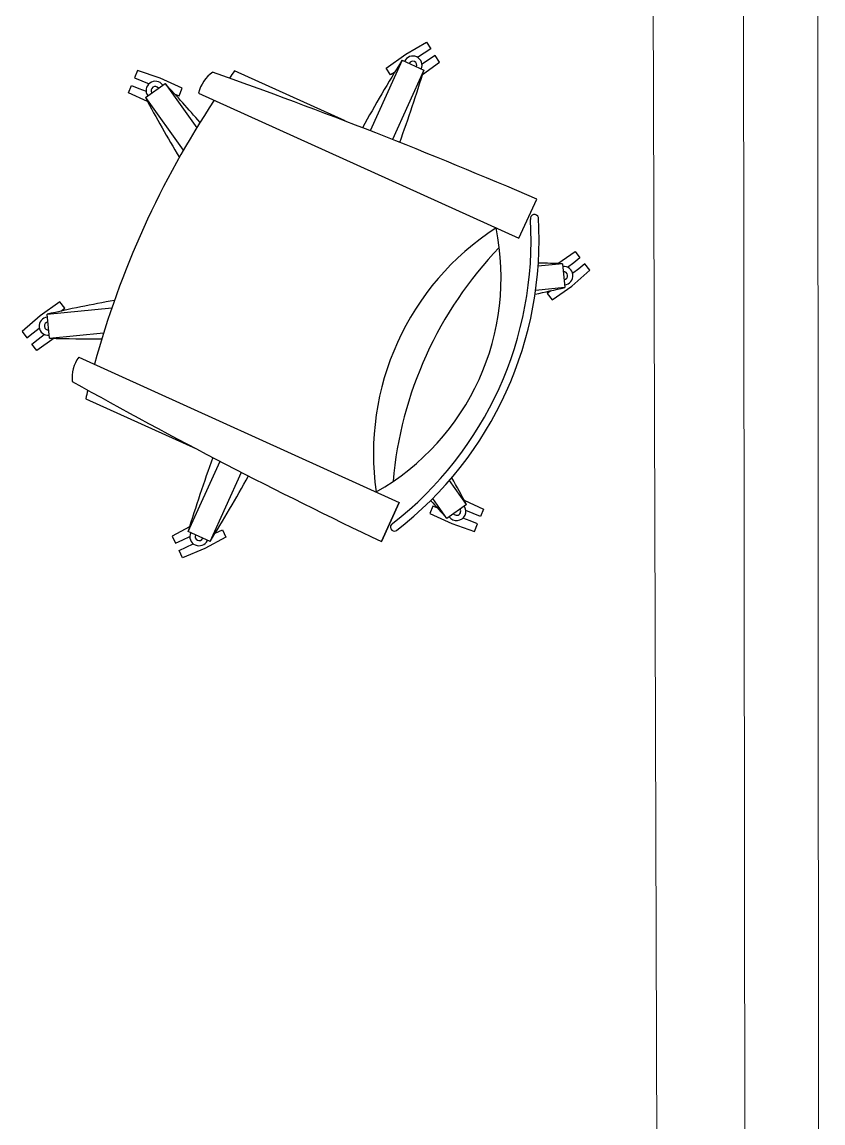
# Model space of a CAD drawing. Header units: inches. Extents: x 164.3 to 247.9, y 15.6 to 56.7.
# Drawn here: x 246.053 to 246.877, y 43.375 to 44.509 of the extents above; entities that cross this region are included whole.
import ezdxf

# ---------------------------------------------------------------- set-up
doc = ezdxf.new("R2010")
doc.units = ezdxf.units.IN
doc.header["$MEASUREMENT"] = 0
doc.layers.get('0').update_dxf_attribs({"lineweight": 0})
doc.layers.add('WALL 1 100', color=250, linetype='Continuous', lineweight=9)
doc.layers.add('провода', color=1, linetype='Continuous', lineweight=5)

msp = doc.modelspace()

# ---------------------------------------------------------------- linework, layer by layer
at = {"color": 7, "linetype": 'ByBlock', "lineweight": -2}
for p, q in [((246.4475, 44.4761), (246.4689, 44.4885)), ((246.4734, 44.4816), (246.4665, 44.4771)), ((246.4689, 44.4885), (246.4734, 44.4816)), ((246.4437, 44.4698), (246.4108, 44.3973)), ((246.4275, 44.4616), (246.4475, 44.4761)), ((246.4437, 44.4698), (246.4662, 44.4596)), ((246.4665, 44.4771), (246.4598, 44.4728)), ((246.471, 44.4702), (246.4643, 44.4659)), ((246.4779, 44.4747), (246.471, 44.4702)), ((246.4824, 44.4678), (246.4779, 44.4747)), ((246.1714, 44.4593), (246.1683, 44.4517)), ((246.1948, 44.4513), (246.1714, 44.4593)), ((246.3852, 44.4073), (246.2714, 44.4589)), ((246.432, 44.4547), (246.4275, 44.4616)), ((246.4662, 44.4596), (246.4339, 44.3883)), ((246.4648, 44.4551), (246.4824, 44.4678)), ((246.1683, 44.4517), (246.176, 44.4486)), ((246.176, 44.4486), (246.1833, 44.4457)), ((246.2173, 44.441), (246.1948, 44.4513)), ((246.436, 44.4573), (246.432, 44.4547)), ((246.1622, 44.4364), (246.1652, 44.444)), ((246.1819, 44.4273), (246.1622, 44.4364)), ((246.1652, 44.444), (246.1729, 44.4409)), ((246.1729, 44.4409), (246.1803, 44.438)), ((246.1797, 44.4315), (246.1998, 44.4459)), ((246.1998, 44.4459), (246.2324, 44.4003)), ((246.2097, 44.4351), (246.2142, 44.4333)), ((246.2142, 44.4333), (246.2173, 44.441)), ((246.2343, 44.4361), (246.5641, 44.2865)), ((246.1797, 44.4315), (246.2186, 44.3771)), ((246.5641, 44.2865), (246.5824, 44.3269)), ((246.6042, 44.2605), (246.6219, 44.273)), ((246.6269, 44.2665), (246.6205, 44.2614)), ((246.6219, 44.273), (246.6269, 44.2665)), ((246.6089, 44.2603), (246.5839, 44.2579)), ((246.6089, 44.2603), (246.6113, 44.2357)), ((246.6205, 44.2614), (246.6142, 44.2565)), ((246.6185, 44.2373), (246.6371, 44.2536)), ((246.6256, 44.255), (246.6193, 44.2501)), ((246.632, 44.2601), (246.6256, 44.255)), ((246.6371, 44.2536), (246.632, 44.2601)), ((246.6113, 44.2357), (246.5812, 44.2328)), ((246.597, 44.2325), (246.5932, 44.2295)), ((246.5983, 44.223), (246.6185, 44.2373)), ((246.0914, 44.221), (246.0713, 44.2066)), ((246.0965, 44.2145), (246.0914, 44.221)), ((246.5932, 44.2295), (246.5983, 44.223)), ((246.0785, 44.2083), (246.145, 44.2148)), ((246.0809, 44.1837), (246.0785, 44.2083)), ((246.0927, 44.2115), (246.0965, 44.2145)), ((246.0713, 44.2066), (246.0526, 44.1904)), ((246.0526, 44.1904), (246.0577, 44.1839)), ((246.0577, 44.1839), (246.0642, 44.189)), ((246.0642, 44.189), (246.0704, 44.1939)), ((246.0693, 44.1825), (246.0755, 44.1875)), ((246.0809, 44.1837), (246.1366, 44.1891)), ((246.0628, 44.1774), (246.0693, 44.1825)), ((246.0679, 44.171), (246.0628, 44.1774)), ((246.0856, 44.1835), (246.0679, 44.171)), ((246.111, 44.1641), (246.4408, 44.0145)), ((246.1182, 44.1212), (246.232, 44.0696)), ((246.2235, 43.9844), (246.2564, 44.0569)), ((246.2461, 43.9742), (246.2784, 44.0455)), ((246.5101, 44.0125), (246.4925, 44.0371)), ((246.49, 43.9981), (246.4753, 44.0186)), ((246.5078, 44.0167), (246.5275, 44.0076)), ((246.4408, 44.0145), (246.4225, 43.9742)), ((246.4225, 43.9742), (246.4408, 44.0145)), ((246.4755, 44.0107), (246.4725, 44.003)), ((246.48, 44.0089), (246.4755, 44.0107)), ((246.5101, 44.0125), (246.49, 43.9981)), ((246.5168, 44.003), (246.5095, 44.006)), ((246.5275, 44.0076), (246.5245, 44)), ((246.4725, 44.003), (246.495, 43.9927)), ((246.495, 43.9927), (246.5184, 43.9847)), ((246.5138, 43.9954), (246.5064, 43.9983)), ((246.5214, 43.9923), (246.5138, 43.9954)), ((246.5245, 44), (246.5168, 44.003)), ((246.2251, 43.9895), (246.2072, 43.9798)), ((246.2461, 43.9742), (246.2235, 43.9844)), ((246.2512, 43.9826), (246.2514, 43.9827)), ((246.2514, 43.9827), (246.2589, 43.9862)), ((246.2589, 43.9862), (246.2624, 43.9788)), ((246.5184, 43.9847), (246.5214, 43.9923)), ((246.2072, 43.9798), (246.2107, 43.9724)), ((246.2107, 43.9724), (246.2181, 43.9759)), ((246.2181, 43.9759), (246.2253, 43.9794)), ((246.2217, 43.9685), (246.2289, 43.9719)), ((246.2624, 43.9788), (246.2406, 43.967)), ((246.2143, 43.9649), (246.2217, 43.9685)), ((246.2178, 43.9575), (246.2143, 43.9649)), ((246.2406, 43.967), (246.2178, 43.9575))]:
    msp.add_line(p, q, dxfattribs=at)
for centre, radius, start, end in [((247.6973, 43.6911), 1.4758, 148.1558, 151.2785), ((246.4549, 44.4647), 0.00947, 335.6035, 155.6035), ((246.2688, 44.4286), 0.0352, 124.5991, 167.7653), ((244.4726, 39.4338), 5.3285, 66.6753, 70.5295), ((247.0341, 43.9094), 0.9401, 144.2295, 144.7862), ((245.0545, 44.8898), 1.4758, 340.0105, 343.0513), ((246.4549, 44.4647), 0.00412, 335.6035, 155.6035), ((246.1897, 44.4387), 0.00947, 35.6035, 215.6035), ((246.1897, 44.4387), 0.00412, 35.6035, 215.6035), ((245.1214, 43.4384), 1.4758, 40.9605, 43.0513), ((247.0341, 43.9094), 0.9401, 146.4633, 164.7438), ((247.4808, 45.1278), 1.4758, 208.1558, 210.9032), ((246.58, 44.3068), 0.00418, 14.2926, 192.6764), ((246.207, 44.2845), 0.3696, 307.8963, 3.3107), ((246.207, 44.2845), 0.3778, 307.6722, 3.5349), ((246.6913, 44.0649), 0.277, 122.9857, 188.2214), ((246.2917, 44.2461), 0.254, 299.5947, 11.6124), ((246.8322, 44.001), 0.3993, 136.2424, 174.9647), ((246.5614, 42.7853), 1.4758, 88.1558, 89.1189), ((246.6101, 44.248), 0.00947, 275.6035, 95.6035), ((246.6101, 44.248), 0.00412, 275.6035, 95.6035), ((246.278, 45.6734), 1.4758, 281.8354, 283.0513), ((246.4117, 42.7706), 1.4758, 100.3039, 103.0513), ((246.0797, 44.196), 0.00947, 95.6035, 275.6035), ((246.0797, 44.196), 0.00412, 95.6035, 275.6035), ((246.1284, 45.6587), 1.4758, 268.1558, 270.2466), ((246.1393, 44.1431), 0.0352, 143.4418, 186.608), ((248.7138, 48.7849), 5.3285, 240.6776, 244.5318), ((247.0341, 43.9094), 0.9401, 166.4209, 166.9776), ((247.6352, 43.5542), 1.4758, 159.9286, 163.0513), ((244.9924, 44.7528), 1.4758, 328.1558, 331.1966), ((245.2089, 43.3161), 1.4758, 28.1558, 29.3717), ((247.5684, 45.0056), 1.4758, 222.0882, 223.0513), ((246.5, 44.0053), 0.00947, 215.6035, 35.6035), ((246.5, 44.0053), 0.00412, 215.6035, 35.6035), ((246.436, 43.9892), 0.00418, 118.5307, 296.9145), ((246.2348, 43.9793), 0.00947, 155.6035, 335.6035), ((246.2348, 43.9793), 0.00412, 155.6035, 335.6035)]:
    msp.add_arc(centre, radius, start, end, dxfattribs=at)
at = {"layer": 'WALL 1 100', "color": 0}
for p, q in [((246.8709, 45.4332), (246.877, 37.2127)), ((246.7, 45.2615), (246.7117, 41.4312))]:
    msp.add_line(p, q, dxfattribs=at)
at = {"layer": 'провода', "color": 1}
msp.add_line((246.7989, 41.3052), (246.7944, 45.3384), dxfattribs=at)

doc.saveas('drawing.dxf')
